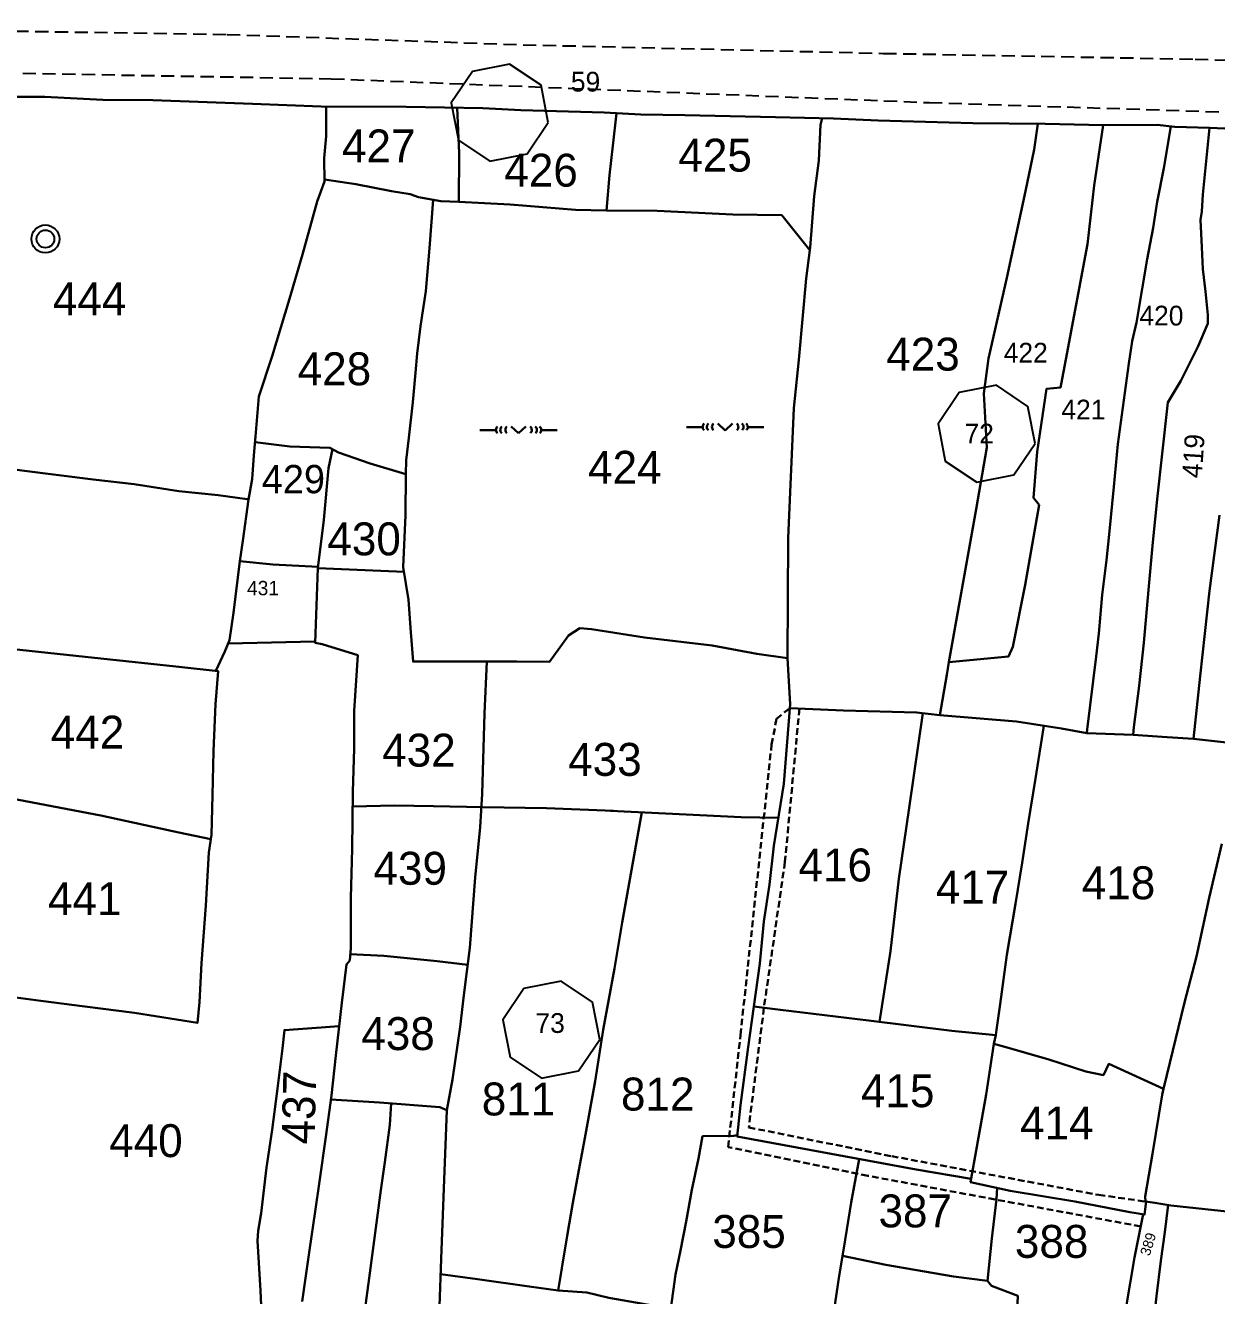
# Model space of a CAD drawing. Header units: millimetres. Extents: x -6521 to 1064, y -7 to 2171.
# Drawn here: x 584 to 674.5, y 320.9 to 417.4 of the extents above; entities that cross this region are included whole.
import ezdxf

# ---------------------------------------------------------------- set-up
doc = ezdxf.new("R2010")
doc.units = ezdxf.units.MM
doc.linetypes.add('ACAD_ISO02W100', pattern=[15, 12, -3])
doc.linetypes.add('DASHED', pattern=[0.75, 0.5, -0.25])
for name, color, linetype in [('Image', 7, 'Continuous'), ('Line_Road', 250, 'ACAD_ISO02W100'), ('Sym_Traverse_Stone', 5, 'Continuous'), ('Text_Traverse_Stone_No', 1, 'Continuous')]:
    doc.layers.add(name, color=color, linetype=linetype)
for name, color, linetype, lineweight in [('Poly_Survey_Bndry', 250, 'Continuous', 30), ('Sym_Other', 56, 'Continuous', 30), ('Sym_Well', 5, 'Continuous', 25), ('Text_Survey_No', 250, 'Continuous', 0)]:
    doc.layers.add(name, color=color, linetype=linetype, lineweight=lineweight)
doc.styles.get("Standard").update_dxf_attribs({"font": 'Sakal_Marathi_N_Ship.TTF'})
picture_1 = doc.add_image_def('image1.jpg', size_in_pixel=(14525, 10936))

# ---------------------------------------------------------------- blocks, each defined once
blk = doc.blocks.new('Sym_Traverse_Stone')
at = {"layer": 'Sym_Traverse_Stone'}
blk.add_lwpolyline([(3.223, -0.65), (2.739, 1.819), (0.65, 3.223), (-1.819, 2.739), (-3.223, 0.65), (-2.739, -1.819), (-0.65, -3.223), (1.819, -2.739)], close=True, dxfattribs=at)
blk = doc.blocks.new('WELL PAKKA1')
for radius in [0.862, 0.546]:
    blk.add_circle((0, 0), radius)
blk = doc.blocks.new('Pahadbhalla')
at = {"layer": 'Sym_Other'}
for points in [[(-5.93, 0.49), (-3.47, 0.49)], [(-1.12, 1.05), (0, 0)], [(1.12, 1.05), (0, 0)], [(3.47, 0.49), (5.93, 0.49)]]:
    blk.add_lwpolyline(points, dxfattribs=at)
for centre, start, end in [((-2.75, 0.52), 131.8701, 226.2798), ((-2.09, 0.52), 131.8701, 226.2798), ((-1.31, 0.52), 131.8701, 226.2798), ((1.31, 0.52), 313.7202, 48.1299), ((2.09, 0.52), 313.7202, 48.1299), ((2.75, 0.52), 313.7202, 48.1299)]:
    blk.add_arc(centre, 0.715, start, end, dxfattribs=at)

msp = doc.modelspace()

# ---------------------------------------------------------------- linework, layer by layer
at = {"layer": 'Line_Road', "linetype": 'DASHED', "ltscale": 2}
for points in [[(444.141, 417.853), (475.94, 416.947), (527.274, 415.938), (571.826, 413.941), (607.243, 413.317), (652.636, 411.505), (688.641, 410.354)], [(555.956, 417.664), (583.272, 416.936), (599.337, 416.677), (621.818, 415.897), (649.157, 415.244), (672.827, 414.804), (693.936, 414.075)]]:
    msp.add_lwpolyline(points, dxfattribs=at)
at = {"layer": 'Poly_Survey_Bndry'}
for points in [[(579.702, 411.94), (585.501, 411.936), (589.913, 411.716), (593.692, 411.691), (601.268, 411.414), (606.494, 411.21), (612.93, 411.183), (618.744, 411.083), (621.635, 410.918), (627.967, 410.753), (630.74, 410.597), (634.087, 410.545), (640.984, 410.401), (645.391, 410.292), (648.776, 410.149), (655.966, 409.947), (661.441, 409.896), (665.86, 409.791), (669.951, 409.807), (671.282, 409.655), (673.938, 409.585), (677.435, 409.43)], [(574.681, 384.601), (580.993, 383.927), (583.763, 383.559), (589.175, 382.873), (592.278, 382.518), (595.683, 381.987), (598.659, 381.691), (600.86, 381.382), (600.968, 381.35), (601.256, 382.899), (601.359, 384.693), (601.487, 386.13), (601.739, 389.171), (602.767, 392.233), (604.088, 396.595), (605.065, 399.954), (606.172, 404.002), (606.736, 405.507), (606.718, 407.292), (606.874, 408.946), (606.871, 410.713), (606.873, 411.208)], [(606.734, 405.649), (609.114, 405.296), (611.833, 404.784), (613.244, 404.546), (613.862, 404.329), (615.577, 404.02), (616.945, 403.962), (616.958, 407.672), (616.807, 411.116)], [(616.945, 403.962), (620.823, 403.773), (625.801, 403.37), (628.136, 403.306), (628.377, 405.984), (628.615, 408.226), (628.897, 410.701)], [(674.867, 355.205), (673.907, 351.091), (672.948, 346.639), (672.029, 343.146), (670.683, 337.646), (670.428, 336.605), (666.282, 338.494), (665.876, 337.644), (664.525, 337.915), (661.737, 338.823), (658.38, 339.79), (657.541, 340.005), (657.716, 340.678), (654.367, 340.99), (648.027, 341.789), (641.351, 342.594), (639.324, 342.839), (639.781, 346.106), (640.095, 349.318), (640.511, 352.113), (640.856, 355.063), (641.603, 359.751), (642.096, 365.803), (641.875, 369.294), (641.941, 378.426), (642.36, 388.282), (642.751, 391.977), (643.292, 398.15), (643.601, 400.493), (643.902, 404.403), (644.259, 407.097), (644.404, 409.822), (644.523, 410.313)], [(665.86, 409.791), (665.179, 405.207), (664.655, 400.746), (663.009, 391.996), (662.657, 390.122), (662.613, 389.862), (661.557, 389.766), (660.841, 384.987), (660.568, 381.481), (661.006, 380.959), (659.932, 374.868), (658.995, 370.163), (658.674, 369.434), (654.142, 369.011), (654.941, 373.531), (656.223, 380.615), (657.021, 385.294), (656.787, 389.418), (657.15, 392.056), (658.542, 398.205), (659.949, 404.771), (660.622, 407.931), (660.884, 409.901)], [(671.002, 409.687), (670.462, 406.52), (669.95, 403.96), (669.643, 401.983), (669.192, 399.618), (668.814, 397.35), (668.388, 394.798), (668.051, 393.374), (667.804, 391.692), (667.427, 388.912), (666.973, 385.566), (666.66, 382.316), (666.312, 378.709), (666.096, 376.754), (665.768, 374.12), (665.522, 371.182), (665.326, 369.429), (664.649, 363.883), (664.609, 363.615), (668.138, 363.477)], [(673.938, 409.585), (673.416, 404.516), (673.346, 403.229), (673.233, 402.601), (673.336, 400.513), (673.422, 398.855), (673.631, 397.146), (673.799, 395.374), (673.799, 394.737), (673.063, 393.003), (671.742, 390.375), (670.759, 388.73), (670.304, 384.585), (669.978, 381.621), (669.627, 378.107), (669.302, 374.505), (668.946, 370.479), (668.578, 367.202), (668.19, 364.078), (668.138, 363.477), (670.701, 363.315), (672.701, 363.19), (673.207, 367.944), (673.914, 374.413), (674.679, 380.171)], [(614.996, 404.125), (614.703, 400.436), (614.421, 397.186), (614.03, 394.528), (613.767, 392.436), (613.639, 390.979), (613.431, 388.756), (613.15, 386.037), (612.948, 384.349), (612.901, 383.289), (610.203, 384.102), (607.797, 384.921), (607.139, 385.277), (604.112, 385.387), (601.472, 385.705), (601.449, 385.707)], [(628.136, 403.306), (631.984, 403.277), (637.731, 403.01), (641.456, 402.951), (643.574, 400.289)], [(607.336, 385.17), (607.046, 383.736), (606.673, 379.809), (606.235, 376.148), (611.013, 375.948), (612.776, 375.854)], [(612.901, 383.289), (612.878, 380.164), (612.715, 376.222), (613.124, 373.744), (613.281, 371.275), (613.461, 369.052), (617.037, 369.049), (621.347, 369.064), (623.82, 369.029), (625.26, 371.015), (626.131, 371.582), (627.003, 371.512), (631.027, 370.879), (636.178, 370.267), (639.557, 369.647), (641.875, 369.294)], [(600.968, 381.35), (600.533, 378.229), (600.316, 376.665), (602.821, 376.426), (606.248, 376.254)], [(600.316, 376.665), (599.833, 372.737), (599.511, 370.664), (599.177, 369.82), (598.496, 368.337)], [(606.235, 376.148), (606.036, 370.459), (606.552, 370.365), (609.258, 369.523), (608.99, 365.317), (608.99, 362.445), (608.895, 359.163), (608.825, 354.814), (608.723, 351.114), (608.723, 347.286), (608.663, 346.354), (608.404, 346.047), (608.048, 343.129), (607.604, 339.133), (607.268, 336.095), (606.83, 332.956), (606.358, 329.568), (606.036, 327.285), (605.595, 324.347), (605.145, 321.158), (605.036, 320.454)], [(599.418, 370.429), (606.009, 370.567), (606.04, 370.566)], [(579.56, 370.361), (587.866, 369.48), (595.443, 368.676), (598.664, 368.318), (598.469, 365.807), (598.296, 362.246), (598.223, 358.9), (598.156, 355.881), (597.947, 354.558), (597.725, 350.523), (597.405, 346.129), (597.236, 343.168), (597.091, 341.599), (592.321, 342.368), (588.546, 342.859), (585.203, 343.272), (582.539, 343.638)], [(619.07, 369.056), (618.881, 365.096), (618.718, 358.99), (618.549, 356.481), (618.181, 352.644), (617.767, 347.299), (617.319, 343.705), (617.036, 341.298), (616.449, 337.293), (616.033, 334.988), (615.492, 335.216), (610.919, 335.554), (607.225, 335.789)], [(642.073, 365.513), (646.148, 365.334), (651.681, 365.184), (653.456, 364.975), (653.981, 368.052), (654.142, 369.011)], [(652.169, 365.127), (651.121, 357.933), (650.328, 352.555), (649.709, 347.059), (648.866, 341.683)], [(653.456, 364.975), (659.273, 364.494), (662.694, 363.969), (664.609, 363.615)], [(661.357, 364.174), (660.705, 360.156), (660.168, 356.746), (659.7, 353.77), (659.201, 350.643), (658.543, 346.782), (658.026, 343.016), (657.759, 341.072), (657.716, 340.678)], [(672.701, 363.19), (675.445, 362.877)], [(687.285, 361.983), (687.456, 361.601), (686.653, 357.553), (686.04, 353.984), (685.251, 349.592), (684.545, 345.666), (683.834, 341.447), (683.416, 338.966), (682.209, 331.808), (681.323, 327.204), (681.259, 326.564), (675.502, 327.242), (670.995, 327.744), (669.779, 327.948), (669.079, 328.036), (669.03, 328.413), (669.601, 331.658), (670.338, 336.129), (670.428, 336.605)], [(558.62, 360.023), (560.07, 360.134), (564.427, 360.274), (565.44, 360.322), (565.759, 361.761), (570.533, 360.983), (575.301, 360.053), (581.887, 358.859), (589.766, 357.369), (595.668, 356.057), (598.104, 355.554)], [(608.877, 358.05), (612.012, 358.117), (614.999, 358.055), (618.759, 357.991), (623.578, 357.91), (628.683, 357.707), (628.441, 357.716), (638.357, 357.222), (641.195, 357.188)], [(630.818, 357.598), (629.339, 349.235), (628.759, 345.731), (627.894, 341.075), (627.284, 337.168), (626.491, 332.843), (626.047, 330.424), (625.581, 327.927), (625.148, 325.432), (624.745, 322.975), (624.467, 321.276), (626.648, 321.131), (628.317, 320.72), (630.926, 320.259), (633.018, 319.922), (633.376, 322.489), (633.763, 324.305), (634.181, 326.508), (634.627, 328.926), (635.142, 331.306), (635.436, 333.001), (637.808, 333.03), (638.078, 333.087)], [(608.693, 346.82), (611.238, 346.695), (615.289, 346.282), (617.606, 346.007)], [(639.324, 342.839), (638.911, 339.761), (638.32, 335.358), (638.066, 332.976), (642.586, 332.139), (651.667, 330.469), (655.826, 329.752)], [(601.94, 319.585), (601.873, 321.291), (601.651, 325.061), (601.704, 325.817), (601.932, 327.146), (602.327, 330.616), (602.758, 333.482), (603.136, 336.431), (603.548, 339.658), (603.691, 341.062), (606.133, 341.232), (607.851, 341.36)], [(657.541, 340.005), (656.962, 336.157), (656.249, 332.203), (655.786, 329.519), (658.786, 328.845), (663.701, 328.042), (667.882, 327.226), (668.993, 327.049), (669.117, 328.031)], [(611.794, 335.489), (611.702, 333.853), (611.311, 331.029), (611.016, 328.902), (610.128, 322.206), (609.805, 319.779), (608.564, 319.537), (607.575, 319.242), (607.289, 317.928), (606.367, 311.692), (605.452, 305.509), (604.724, 300.091), (604.428, 298.532)], [(616.033, 334.988), (615.768, 328.372), (615.581, 323.691), (615.459, 320.09), (615.179, 316.435), (614.892, 312.936), (614.699, 310.595), (614.353, 307.756), (614.114, 304.889), (613.824, 301.626), (613.686, 299.711), (613.369, 296.879), (613.247, 295.354)], [(632.961, 319.532), (636.119, 318.961), (643.748, 317.439), (645.018, 317.11), (645.808, 322.387), (646.165, 324.5), (646.711, 327.954), (647.132, 330.154), (647.337, 331.265)], [(646.067, 323.92), (649.351, 323.236), (654.48, 322.347), (657.061, 322.017), (657.405, 325.234), (657.749, 328.224), (657.794, 329.068)], [(668.89, 327.066), (668.232, 323.791), (667.592, 320.029), (667.406, 318.932), (667.223, 318.106), (669.577, 317.879), (669.896, 320.855), (670.229, 323.529), (670.528, 325.722), (670.785, 327.779)], [(615.541, 322.518), (618.343, 322.132), (622.281, 321.586), (624.467, 321.276)], [(657.061, 322.017), (657.386, 321.641), (659.362, 320.882), (659.297, 319.148), (663.623, 318.628), (665.365, 318.352), (667.223, 318.106), (666.382, 314.651), (665.41, 311.026), (665.105, 309.932), (663.041, 307.437), (668.204, 306.348), (672.907, 305.353), (676.71, 304.521)]]:
    msp.add_lwpolyline(points, dxfattribs=at)
at = {"layer": 'Poly_Survey_Bndry', "color": 0, "linetype": 'DASHED'}
for points in [[(668.705, 326.143), (647.981, 329.992), (637.378, 332.177), (638.318, 340.676), (640.683, 362.746), (641.052, 364.7), (642.073, 365.513)], [(642.792, 365.481), (641.695, 353.832), (640.098, 342.745), (638.945, 333.667), (649.797, 331.481), (665.514, 328.539), (669.079, 328.036)]]:
    msp.add_lwpolyline(points, dxfattribs=at)

# ---------------------------------------------------------------- block references
at = {"layer": 'Sym_Other', "xscale": 0.4949810728274312, "yscale": 0.4949810728274312, "zscale": 0.4949810728274312}
for p in [(621.47, 386.384), (637.156, 386.609)]:
    msp.add_blockref('Pahadbhalla', p, dxfattribs=at)
at = {"layer": 'Sym_Traverse_Stone', "xscale": 1.142865619639545, "yscale": 1.142865619639545, "zscale": 1.142865619639545}
for p in [(620.043, 410.735), (656.999, 386.354), (623.951, 341.092)]:
    msp.add_blockref('Sym_Traverse_Stone', p, dxfattribs=at)
at = {"layer": 'Sym_Well', "xscale": 1.232051311149502, "yscale": 1.2320513111495, "zscale": 1.2320513111495, "rotation": 0.5165374398616038}
msp.add_blockref('WELL PAKKA1', (585.548, 401.145), dxfattribs=at)

# ---------------------------------------------------------------- texts
at = {"layer": 'Text_Survey_No', "attachment_point": 1}
for s, insert, char_height in [('\\fSakal Marathi;427', (608.063, 409.46), 2.5), ('\\fSakal Marathi;425', (633.602, 408.761), 2.5), ('\\fSakal Marathi;426', (620.388, 407.618), 2.5), ('\\fSakal Marathi;444', (586.117, 397.844), 2.5), ('\\fSakal Marathi;420', (668.601, 396.074), 1.5), ('\\fSakal Marathi;423', (649.387, 393.646), 2.5), ('\\fSakal Marathi;422', (658.304, 393.258), 1.5), ('\\fSakal Marathi;428', (604.699, 392.535), 2.5), ('\\fSakal Marathi;421', (662.68, 388.938), 1.5), ('\\fSakal Marathi;424', (626.75, 385.051), 2.5), ('\\fSakal Marathi;429', (601.976, 383.981), 2.15065), ('\\fSakal Marathi;430', (606.954, 379.616), 2.5), ('\\fSakal Marathi;431', (600.854, 375.175), 1.08816), ('\\fSakal Marathi;442', (585.955, 364.938), 2.5), ('\\fSakal Marathi;432', (611.115, 363.569), 2.5), ('\\fSakal Marathi;433', (625.238, 362.868), 2.5), ('\\fSakal Marathi;439', (610.455, 354.598), 2.5), ('\\fSakal Marathi;416', (642.722, 354.847), 2.5), ('\\fSakal Marathi;417', (653.149, 353.171), 2.5), ('\\fSakal Marathi;418', (664.228, 353.497), 2.5), ('\\fSakal Marathi;441', (585.744, 352.292), 2.5), ('\\fSakal Marathi;438', (609.53, 342.04), 2.5), ('\\fSakal Marathi;415', (647.464, 337.703), 2.5), ('811', (618.677, 337.077), 2.5), ('812', (629.245, 337.45), 2.5), ('\\fSakal Marathi;414', (659.546, 335.252), 2.5), ('\\fSakal Marathi;440', (590.391, 333.911), 2.5), ('\\fSakal Marathi;387', (648.795, 328.574), 2.5), ('\\fSakal Marathi;385', (636.18, 327.012), 2.5), ('\\fSakal Marathi;388', (659.153, 326.259), 2.5)]:
    msp.add_mtext(s, dxfattribs=dict(at, insert=insert, char_height=char_height))
for s, insert, char_height, rotation in [('\\fSakal Marathi;419', (671.84, 383.039), 1.5, 86.19418), ('\\fSakal Marathi;437', (603.474, 332.415), 2.5, 88.56531), ('\\fSakal Marathi;389', (668.64, 324.088), 0.77613, 73.06781)]:
    msp.add_mtext(s, dxfattribs=dict(at, insert=insert, char_height=char_height, rotation=rotation))
at = {"layer": 'Text_Traverse_Stone_No', "linetype": 'DASHED', "char_height": 1.5, "attachment_point": 1}
for s, insert in [('\\fSakal Marathi;59', (625.439, 413.84)), ('72', (655.326, 387.111)), ('73', (622.751, 342.343))]:
    msp.add_mtext(s, dxfattribs=dict(at, insert=insert))

# ---------------------------------------------------------------- pictures from other files: only their frames are drawn
at = {"layer": 'Image'}
image = msp.add_image(picture_1, insert=(0, 0), size_in_units=(922.339, 694.437), dxfattribs=at)
image.dxf.flags = 7

doc.saveas('drawing.dxf')
